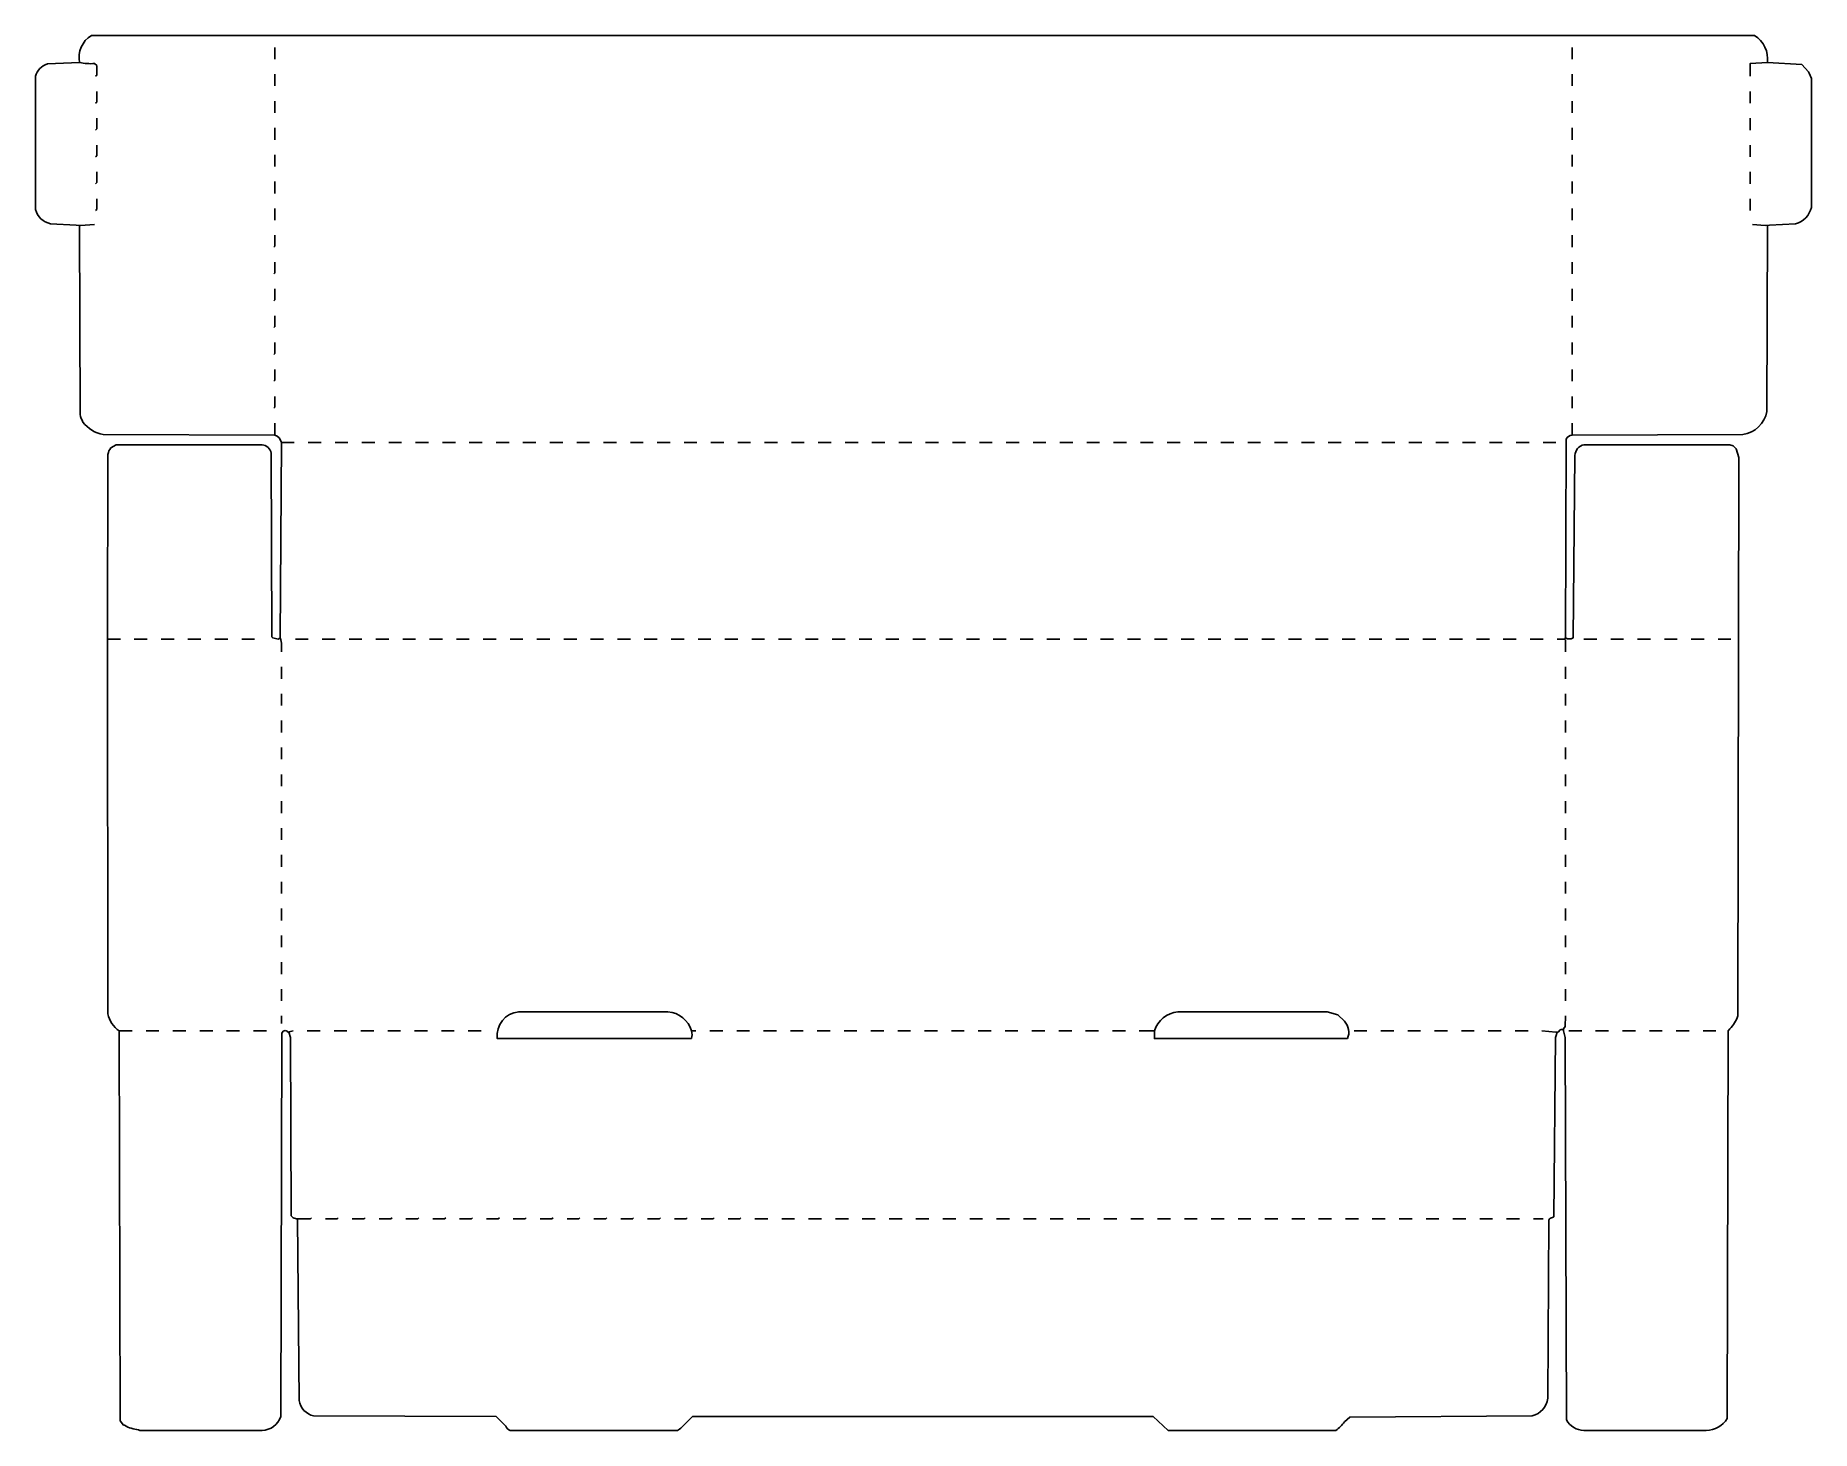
# Model space of a CAD drawing. Extents: x 85 to 1739, y 67 to 1366.
import ezdxf

# ---------------------------------------------------------------- set-up
doc = ezdxf.new("R2010")
doc.units = 0
doc.layers.get('0').update_dxf_attribs({"linetype": 'CONTINUOUS'})

msp = doc.modelspace()

# ---------------------------------------------------------------- linework, layer by layer
at = {"color": 250, "linetype": 'CONTINUOUS'}
for points in [[(126, 1341, -0.31637), (137, 1366), (1686, 1366, -0.292762), (1698, 1341)], [(140, 1190), (127, 1189), (122.980069, 1189.521664), (98.9, 1190.7, -0.278465), (85, 1204), (85, 1328, -0.262855), (96.017197, 1339.518471), (126, 1341, 0.087465), (140, 1340), (142, 1338), (142, 1329), (141, 1328)], [(1684, 1190), (1696, 1189), (1700.019931, 1189.521664), (1724.1, 1190.7, 0.277228), (1739, 1206), (1739, 1326), (1736.8, 1330.9), (1736.2, 1332.1), (1730, 1339), (1698, 1341), (1682, 1340), (1682, 1328)], [(314, 792, 0.096159), (313, 805), (314, 987, 0.264591), (308, 994), (148.003086, 994.496875, -0.199954), (129.2, 1006.1, -0.06866), (126.497159, 1013.002809), (126, 1189)], [(1510, 792), (1510, 803), (1509, 804), (1510, 805), (1510.497297, 989.997326, -0.268133), (1516, 994), (1674.996895, 994.496856, 0.331164), (1697.50289, 1016.002857), (1698, 1189)], [(313, 805), (311, 804), (306, 805), (305, 806), (304.502924, 976.99711, 0.320383), (296, 985), (160, 985), (155, 982, 0.129847), (152.497093, 975.997127), (152, 804), (152.498567, 455.001424, 0.195924), (163, 439), (163.8, 75.9), (167, 72), (167.9, 71.8, 0.105805), (180.932432, 67.594595), (182, 67), (296, 67, 0.314049), (313.501404, 80.001397), (314.498596, 435.998603, -0.803378), (320, 438), (325, 439)], [(1510, 453), (1509.54918, 443.040984), (1508, 441), (1508, 440), (1508.2, 439.1), (1509.501408, 432.998599), (1510.8, 76.9, 0.265374), (1527, 67), (1641, 67, 0.257178), (1660.501385, 78.001377), (1661.498615, 438.998623), (1663, 441, 0.116208), (1670.500965, 453.000962), (1671.405405, 973.067568), (1669, 981), (1666, 984), (1663, 985), (1527, 985, 0.308525), (1518.497059, 974.997093), (1517.000138, 805.011763, -0.275174), (1510, 805)], [(696, 432, 0.116539), (696, 439, 0.3086), (674, 457), (535, 457, 0.413865), (515, 432), (696, 432)], [(1307, 432, 0.2871), (1304, 448), (1298, 454), (1288, 457), (1149, 457, 0.297442), (1127, 439), (1127, 432), (1307, 432)], [(329, 264), (330.497006, 95.002958, 0.304624), (344.002907, 80.497059), (514, 80), (523, 71, 0.197676), (527, 67), (683, 67), (684.9, 68.2), (686, 69), (697, 80), (1126, 80), (1140, 67), (1296, 67, 0.075337), (1304, 75), (1309.002907, 79.502941), (1478.997093, 80.497059, 0.301487), (1493.503012, 97.002976), (1494.496988, 262.997024, -0.313888), (1497.9, 265.3), (1499, 266), (1500.496988, 432.997024), (1501.2, 434.9), (1502, 438)], [(1488, 439), (1501, 438), (1503, 438), (1505, 440, -0.258429), (1508, 440)]]:
    msp.add_lwpolyline(points, format="xyb", dxfattribs=at)
at = {"color": 251, "linetype": 'CONTINUOUS'}
for points in [[(308, 1344), (308, 1355)], [(308, 1319), (308, 1330)], [(308, 1294), (308, 1305)], [(308, 1269), (308, 1280)], [(308, 1244), (308, 1255)], [(308, 1219), (308, 1230)], [(308, 1194), (308, 1205)], [(308, 994), (308, 1005)], [(314, 987), (326, 987)], [(339, 987), (351, 987)], [(364, 987), (376, 987)], [(389, 987), (401, 987)], [(414, 987), (426, 987)], [(439, 987), (451, 987)], [(464, 987), (476, 987)], [(489, 987), (501, 987)], [(514, 987), (526, 987)], [(539, 987), (551, 987)], [(564, 987), (576, 987)], [(589, 987), (601, 987)], [(614, 987), (626, 987)], [(639, 987), (651, 987)], [(664, 987), (676, 987)], [(689, 987), (701, 987)], [(714, 987), (726, 987)], [(739, 987), (751, 987)], [(764, 987), (776, 987)], [(789, 987), (801, 987)], [(814, 987), (826, 987)], [(839, 987), (851, 987)], [(864, 987), (876, 987)], [(889, 987), (901, 987)], [(914, 987), (926, 987)], [(939, 987), (951, 987)], [(964, 987), (976, 987)], [(989, 987), (1001, 987)], [(1014, 987), (1026, 987)], [(1039, 987), (1051, 987)], [(1064, 987), (1076, 987)], [(1089, 987), (1101, 987)], [(1114, 987), (1126, 987)], [(1139, 987), (1151, 987)], [(1164, 987), (1176, 987)], [(1189, 987), (1201, 987)], [(1214, 987), (1226, 987)], [(1239, 987), (1251, 987)], [(1264, 987), (1276, 987)], [(1289, 987), (1301, 987)], [(1314, 987), (1326, 987)], [(1339, 987), (1351, 987)], [(1364, 987), (1376, 987)], [(1389, 987), (1401, 987)], [(1414, 987), (1426, 987)], [(1439, 987), (1451, 987)], [(1464, 987), (1476, 987)], [(1489, 987), (1501, 987)], [(755, 264), (767, 264)], [(780, 264), (792, 264)], [(805, 264), (817, 264)], [(830, 264), (842, 264)], [(855, 264), (867, 264)], [(880, 264), (892, 264)], [(905, 264), (917, 264)], [(930, 264), (942, 264)], [(955, 264), (967, 264)], [(980, 264), (992, 264)], [(1005, 264), (1017, 264)], [(1030, 264), (1042, 264)], [(1055, 264), (1067, 264)], [(1080, 264), (1092, 264)], [(1105, 264), (1117, 264)], [(1130, 264), (1142, 264)], [(1155, 264), (1167, 264)], [(1180, 264), (1192, 264)], [(1205, 264), (1217, 264)], [(1230, 264), (1242, 264)], [(1255, 264), (1267, 264)], [(1280, 264), (1292, 264)], [(1305, 264), (1317, 264)], [(1330, 264), (1342, 264)], [(1355, 264), (1367, 264)], [(1380, 264), (1392, 264)], [(1405, 264), (1417, 264)], [(1430, 264), (1442, 264)], [(1455, 264), (1467, 264)], [(1480, 264), (1489, 264)]]:
    msp.add_lwpolyline(points, dxfattribs=at)
at = {"color": 250, "linetype": 'CONTINUOUS'}
for points in [[(1516, 1344), (1516, 1355)], [(1516, 1319), (1516, 1330)], [(1682, 1303), (1682, 1314)], [(1516, 1294), (1516, 1305)], [(1516, 1269), (1516, 1280)], [(1682, 1278), (1682, 1289)], [(1682, 1253), (1682, 1264)], [(1516, 1244), (1516, 1255)], [(1516, 1219), (1516, 1230)], [(1682, 1228), (1682, 1239)], [(1682, 1203), (1682, 1214)], [(1516, 1194), (1516, 1205)], [(1516, 1169), (1516, 1180)], [(1516, 1144), (1516, 1155)], [(1516, 1119), (1516, 1130)], [(1516, 1094), (1516, 1105)], [(1516, 1069), (1516, 1080)], [(1516, 1044), (1516, 1055)], [(1516, 1019), (1516, 1030)], [(1516, 994), (1516, 1005)], [(152, 804), (164, 804)], [(177, 804), (189, 804)], [(202, 804), (214, 804)], [(227, 804), (239, 804)], [(252, 804), (264, 804)], [(277, 804), (289, 804)], [(327, 804), (339, 804)], [(352, 804), (364, 804)], [(377, 804), (389, 804)], [(402, 804), (414, 804)], [(427, 804), (439, 804)], [(452, 804), (464, 804)], [(477, 804), (489, 804)], [(502, 804), (514, 804)], [(527, 804), (539, 804)], [(552, 804), (564, 804)], [(577, 804), (589, 804)], [(602, 804), (614, 804)], [(627, 804), (639, 804)], [(652, 804), (664, 804)], [(677, 804), (689, 804)], [(702, 804), (714, 804)], [(727, 804), (739, 804)], [(752, 804), (764, 804)], [(777, 804), (789, 804)], [(802, 804), (814, 804)], [(827, 804), (839, 804)], [(852, 804), (864, 804)], [(877, 804), (889, 804)], [(902, 804), (914, 804)], [(927, 804), (939, 804)], [(952, 804), (964, 804)], [(977, 804), (989, 804)], [(1002, 804), (1014, 804)], [(1027, 804), (1039, 804)], [(1052, 804), (1064, 804)], [(1077, 804), (1089, 804)], [(1102, 804), (1114, 804)], [(1127, 804), (1139, 804)], [(1152, 804), (1164, 804)], [(1177, 804), (1189, 804)], [(1202, 804), (1214, 804)], [(1227, 804), (1239, 804)], [(1252, 804), (1264, 804)], [(1277, 804), (1289, 804)], [(1302, 804), (1314, 804)], [(1327, 804), (1339, 804)], [(1352, 804), (1364, 804)], [(1377, 804), (1389, 804)], [(1402, 804), (1414, 804)], [(1427, 804), (1439, 804)], [(1452, 804), (1464, 804)], [(1477, 804), (1489, 804)], [(1502, 804), (1509, 804)], [(1527, 804), (1539, 804)], [(1552, 804), (1564, 804)], [(1577, 804), (1589, 804)], [(1602, 804), (1614, 804)], [(1627, 804), (1639, 804)], [(1652, 804), (1664, 804)], [(314, 767), (314, 778)], [(1510, 767), (1510, 778)], [(314, 742), (314, 753)], [(1510, 742), (1510, 753)], [(314, 717), (314, 728)], [(1510, 717), (1510, 728)], [(314, 692), (314, 703)], [(1510, 692), (1510, 703)], [(314, 667), (314, 678)], [(1510, 667), (1510, 678)], [(314, 642), (314, 653)], [(1510, 642), (1510, 653)], [(314, 617), (314, 628)], [(1510, 617), (1510, 628)], [(314, 592), (314, 603)], [(1510, 592), (1510, 603)], [(314, 567), (314, 578)], [(1510, 567), (1510, 578)], [(314, 542), (314, 553)], [(1510, 542), (1510, 553)], [(314, 517), (314, 528)], [(1510, 517), (1510, 528)], [(314, 492), (314, 503)], [(1510, 492), (1510, 503)], [(314, 467), (314, 478)], [(1510, 467), (1510, 478)], [(314, 446), (314, 453)], [(163, 439), (175, 439)], [(188, 439), (200, 439)], [(213, 439), (225, 439)], [(238, 439), (250, 439)], [(263, 439), (275, 439)], [(288, 439), (300, 439)], [(342, 265), (341, 264), (328, 264), (325, 265), (323, 267), (322.503012, 432.997024), (321, 438)], [(338, 439), (350, 439)], [(363, 439), (375, 439)], [(388, 439), (400, 439)], [(413, 439), (425, 439)], [(438, 439), (450, 439)], [(463, 439), (475, 439)], [(488, 439), (500, 439)], [(696, 439), (700, 439)], [(713, 439), (725, 439)], [(738, 439), (750, 439)], [(763, 439), (775, 439)], [(788, 439), (800, 439)], [(813, 439), (825, 439)], [(838, 439), (850, 439)], [(863, 439), (875, 439)], [(888, 439), (900, 439)], [(913, 439), (925, 439)], [(938, 439), (950, 439)], [(963, 439), (975, 439)], [(988, 439), (1000, 439)], [(1013, 439), (1025, 439)], [(1038, 439), (1050, 439)], [(1063, 439), (1075, 439)], [(1088, 439), (1100, 439)], [(1113, 439), (1127, 439)], [(1313, 439), (1325, 439)], [(1338, 439), (1350, 439)], [(1363, 439), (1375, 439)], [(1388, 439), (1400, 439)], [(1413, 439), (1425, 439)], [(1438, 439), (1450, 439)], [(1463, 439), (1475, 439)], [(1513, 439), (1525, 439)], [(1538, 439), (1550, 439)], [(1563, 439), (1575, 439)], [(1588, 439), (1600, 439)], [(1613, 439), (1625, 439)], [(1638, 439), (1650, 439)]]:
    msp.add_lwpolyline(points, dxfattribs=at)
at = {"color": 252, "linetype": 'CONTINUOUS'}
for points in [[(141, 1303), (142, 1304), (142, 1314)], [(141, 1278), (142, 1279), (142, 1289)], [(141, 1253), (142, 1254), (142, 1264)], [(141, 1228), (142, 1229), (142, 1239)], [(141, 1203), (142, 1204), (142, 1214)], [(307, 1169), (308, 1170), (308, 1180)], [(307, 1144), (308, 1145), (308, 1155)], [(307, 1119), (308, 1120), (308, 1130)], [(307, 1094), (308, 1095), (308, 1105)], [(307, 1069), (308, 1070), (308, 1080)], [(307, 1044), (308, 1045), (308, 1055)], [(307, 1019), (308, 1020), (308, 1030)], [(355, 264), (366, 264), (367, 265)], [(380, 264), (391, 264), (392, 265)], [(405, 264), (416, 264), (417, 265)], [(430, 264), (441, 264), (442, 265)], [(455, 264), (466, 264), (467, 265)], [(480, 264), (491, 264), (492, 265)], [(505, 264), (516, 264), (517, 265)], [(530, 264), (541, 264), (542, 265)], [(555, 264), (566, 264), (567, 265)], [(580, 264), (591, 264), (592, 265)], [(605, 264), (616, 264), (617, 265)], [(630, 264), (641, 264), (642, 265)], [(655, 264), (666, 264), (667, 265)], [(680, 264), (691, 264), (692, 265)], [(705, 264), (716, 264), (717, 265)], [(730, 264), (741, 264), (742, 265)]]:
    msp.add_lwpolyline(points, dxfattribs=at)

doc.saveas('drawing.dxf')
